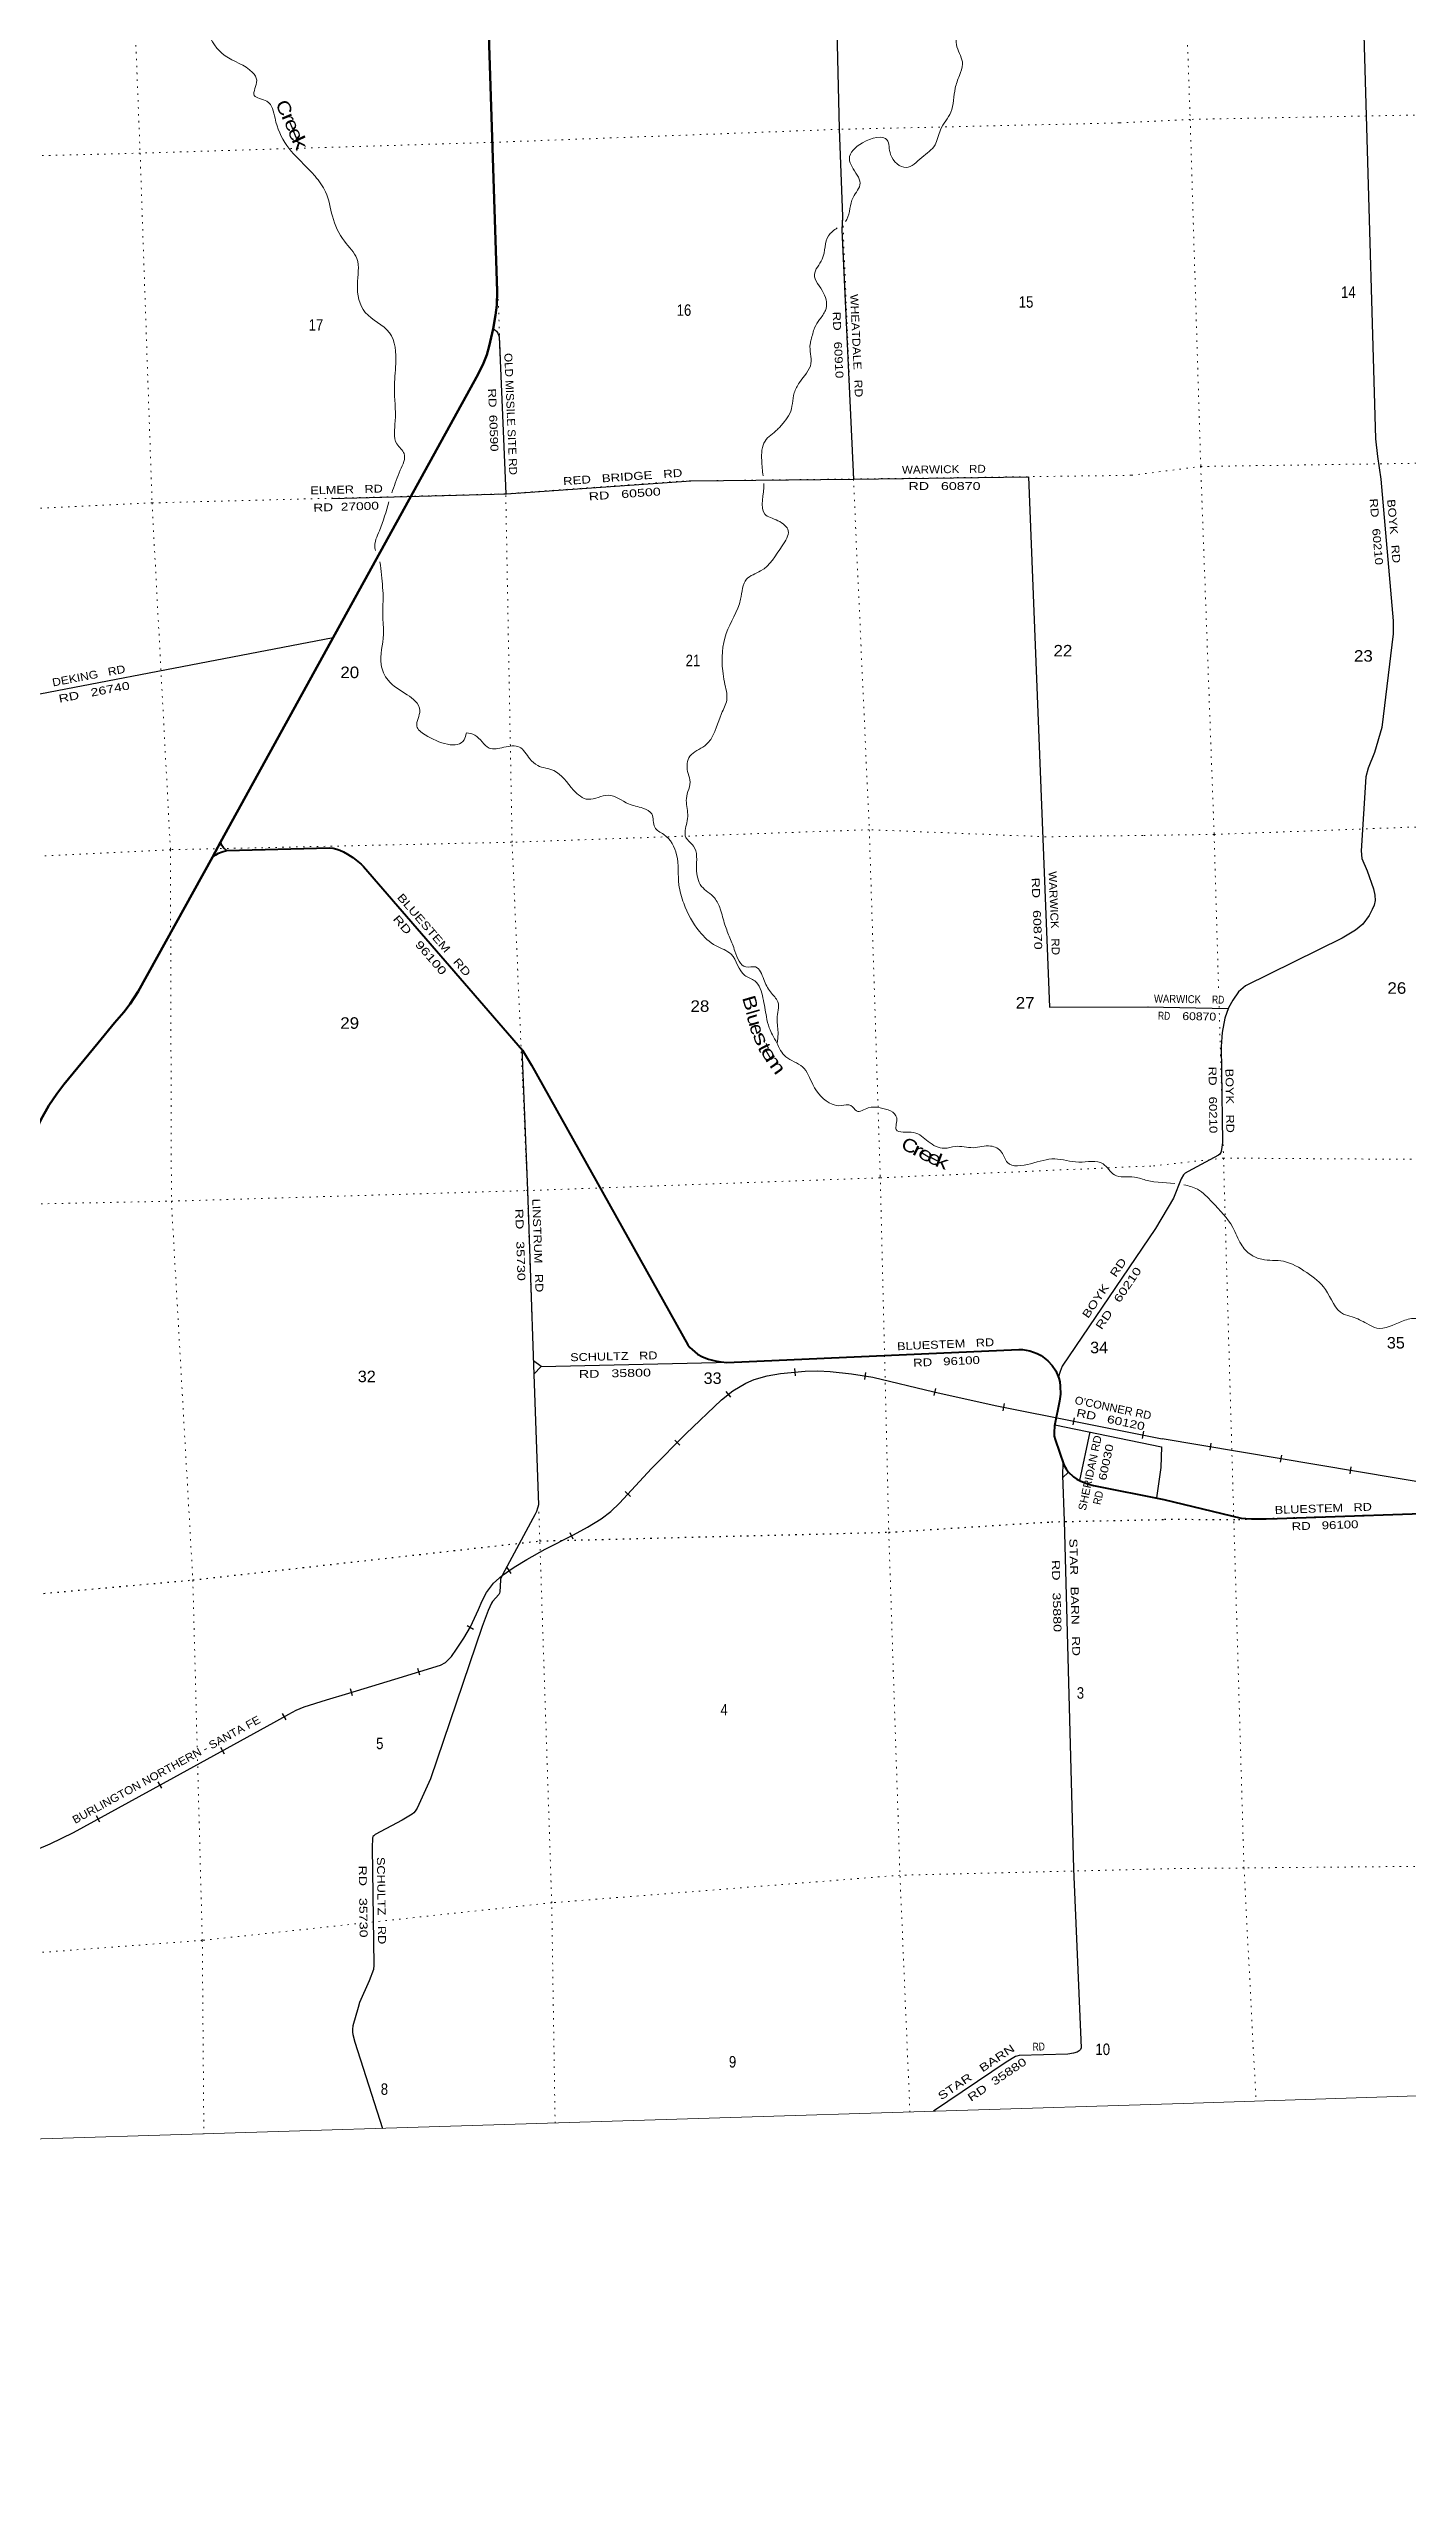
# Model space of a CAD drawing. Header units: feet. Extents: x 493183 to 745759, y 5472 to 195788.
# Drawn here: x 697453 to 718104, y 5472 to 42535 of the extents above; entities that cross this region are included whole.
import ezdxf
from ezdxf.enums import TextEntityAlignment as Align

# ---------------------------------------------------------------- set-up
doc = ezdxf.new("R2010")
doc.units = ezdxf.units.FT
doc.header["$LTSCALE"] = 70
doc.linetypes.add('DOTTED', pattern=[1.5, 0.3, -1.2])
for name, color, linetype, lineweight in [('23', 7, 'Continuous', 70), ('26', 7, 'Continuous', 40), ('27', 7, 'Continuous', 13), ('29', 7, 'Continuous', 25), ('34', 7, 'Continuous', 25), ('39', 7, 'Continuous', 13), ('4', 7, 'Continuous', 13), ('6', 7, 'DOTTED', 25), ('7', 7, 'DOTTED', 13)]:
    doc.layers.add(name, color=color, linetype=linetype, lineweight=lineweight)
doc.layers.add('30', color=7, linetype='Continuous')
doc.layers.add('41', color=7, linetype='Continuous')

msp = doc.modelspace()

# ---------------------------------------------------------------- linework, layer by layer
at = {"layer": '23'}
msp.add_line((700063.58, 30474.11), (699939.84, 30249.36), dxfattribs=at)
for points in [[(703876.36, 46437.28), (704073.71, 44221.21), (704095.89, 43952.28), (704114.68, 43691.63), (704271.83, 38844.03), (704264.57, 38640.62), (704242.75, 38488.37), (704207.9, 38277.23), (704148.66, 38016.92), (704110.03, 37882.9), (704063.66, 37759.19), (703980.91, 37589.16), (700063.58, 30474.11)], [(699939.84, 30249.36), (698814.42, 28205.27), (698690.79, 28019.7), (698592.96, 27892.04), (698454.95, 27730.43), (698204.61, 27424.15), (697684.41, 26790.82), (697578.09, 26648.6), (697454.46, 26473.34), (697330.83, 26256.85), (697132.62, 25817.87), (697017.44, 25507.84), (696070.53, 22877.62), (695957.79, 22618.06), (695799.24, 22340.91), (689623.78, 12943.19), (689450.18, 12695.79), (689202.84, 12421.86), (687457.56, 10460.82)]]:
    msp.add_lwpolyline(points, dxfattribs=at)
at = {"layer": '26'}
for points in [[(700156.98, 30351.6), (700111.64, 30390.69), (700099.49, 30404.68), (700085.85, 30424.63), (700063.58, 30474.11)], [(699939.84, 30249.36), (699991.41, 30284.98), (700033.28, 30308.03), (700086.9, 30330.13), (700156.98, 30351.6)], [(700156.98, 30351.6), (701718.76, 30388.97), (701778.42, 30383.16), (701832.98, 30371.61), (701878.1, 30356.91), (701935.8, 30330.26), (701996.68, 30296.01), (702073.09, 30241.24), (702200.25, 30142.2), (702235.71, 30108.56), (704655.94, 27316.11), (704793, 27084.04), (707167.25, 22835.88), (707198.24, 22796.56), (707231.82, 22762.96), (707313.67, 22695.76), (707391.32, 22653.76), (707483.66, 22615.96), (707582.3, 22590.76), (707672.54, 22576.06), (707758.34, 22569.52), (712197.82, 22763.77), (712256.05, 22764.02), (712312.71, 22755.62), (712367.28, 22743.02), (712422.38, 22725.41), (712476.41, 22705.22), (712541.47, 22671.62), (712639.33, 22594.17), (712707.26, 22522.52), (712760.27, 22438.23), (712808, 22327.23), (712822.69, 22272.63), (712828.79, 22208.37), (712831.09, 22085.73), (712816.72, 21980.41), (712744.14, 21603.78), (712736.65, 21503), (712738.75, 21446.3), (712749.64, 21396.43), (712882.65, 21013.16), (712917.13, 20952.81), (712950.71, 20904.51), (713030.44, 20831.75), (713082.93, 20795.31), (713143.79, 20761.71), (713256.98, 20718.89), (713336.87, 20696.61), (714406, 20485.29)], [(714406, 20485.29), (715580.74, 20202.6), (715652.3, 20196.24), (715736.81, 20191.41), (715961.36, 20191.41), (716127.96, 20196.24), (719060.36, 20295.3)]]:
    msp.add_lwpolyline(points, dxfattribs=at)
at = {"layer": '29'}
for p, q in [((714154.01, 27971.39), (715381.21, 27949.88)), ((704938.06, 22506.42), (707821.95, 22572.3)), ((713278.79, 21511.71), (713119.67, 20775.03)), ((712954.15, 20901.37), (712861.52, 20811.87))]:
    msp.add_line(p, q, dxfattribs=at)
for points in [[(709013.04, 52961.48), (709339.26, 46667.01), (709469.09, 41318.25), (709517.31, 39983.7), (709507.29, 39783.2), (709685.74, 35995.83)], [(717327.28, 46783.12), (717621.94, 36606.34), (717650.37, 36339.73), (717700.94, 35996.06), (717888.68, 33838.87), (717890.54, 33644.61), (717716.38, 32217.75), (717604.61, 31836.83), (717508.84, 31599.67), (717474.22, 31471.39), (717405.91, 30344.37), (717413.76, 30229.19), (717492.62, 30038.32), (717590.33, 29769.3), (717609.7, 29669.31), (717616.07, 29589.05), (717603.2, 29520.39), (717573.18, 29451.72), (717527.68, 29359.99), (717427.36, 29228.56), (717319.99, 29139.09), (717114.91, 29019.1), (715647.35, 28293.04), (715540.26, 28202.87), (715451.57, 28076.58), (715385.86, 27958.25), (715332.24, 27800.25), (715291.51, 27584.88), (715274.33, 27372.78), (715295.77, 25909.58), (715282.93, 25806.02), (715270.07, 25758.81), (715257.46, 25736.11), (715235.83, 25719.98), (715105.51, 25648.95), (714772.56, 25471.27), (714729.44, 25444.97), (714703.12, 25417.31), (714669.63, 25359.69), (714552.09, 25067.29), (714275.68, 24603.09)], [(704209.29, 38285.63), (704261.28, 38241.92), (704282, 38215.06), (704298.73, 38158.61), (704399.53, 35771.71)], [(701755.95, 35698.1), (704409.03, 35770.78), (707214.38, 35970.49), (709685.74, 35995.83), (712348.28, 36031.4), (712663.73, 27967.55), (714169, 27973.88)], [(688344.43, 31900.06), (688727.8, 31915.47), (693705.18, 32050.11), (693763.68, 32063.34), (693840.84, 32093.16), (694788.7, 32549.59), (694861.61, 32565.45), (694913.78, 32551.97), (695003.13, 32518.24), (695354.28, 32380.07), (695393.41, 32372.33), (695440.59, 32372.33), (695543.57, 32392.77), (701777.16, 33586.48)], [(704646, 27332.94), (704729.11, 25180.8), (704823.05, 22527.98), (704896.96, 20402.72), (704866.9, 20299.97), (704856.88, 20282.43), (704843.3, 20254.22), (704809.48, 20198.42), (704352.68, 19342.25), (704321.36, 19272.58), (704318.38, 19258.04), (704308.3, 19082.73), (704304.45, 19059.56), (704296.92, 19041.84), (704198.28, 18934.56), (704182.21, 18908.82), (704131.3, 18796.45), (704041.49, 18553.53), (703258.35, 16237.18), (703053.17, 15791.01), (703023.15, 15748.1), (703001.74, 15723.96), (702975.64, 15701.38), (702823.57, 15611.41), (702415.87, 15393.59), (702392.7, 15374.73), (702382, 15361.32), (702373.48, 15339.71), (702370.78, 15196.57), (702396.99, 13407.07), (702387.85, 13343.54), (702323.71, 13170.03), (702178.69, 12838.53), (702154.67, 12763.34), (702077.47, 12485.45), (702070.66, 12435.8), (702068.9, 12389.97), (702073.19, 12352.42), (702108.38, 12237.66), (702526.01, 10924.56)], [(714275.68, 24603.09), (712860.46, 22512.32), (712827.3, 22431.05), (712802.4, 22348.03)], [(704824.84, 22387.74), (704938.06, 22506.42), (704820.7, 22594.33)], [(712747.66, 21622.05), (714366.11, 21285.83), (714359.67, 20973.31), (714290.8, 20508.06)], [(712866.87, 21040.78), (712862.37, 20848.15), (712890.22, 20160.07), (713028.18, 14872.01), (713148.61, 12148.19), (713138.25, 12124.97), (713116.8, 12103.51), (713086.78, 12084.2), (713033.17, 12067.03), (712942.18, 12054.3), (712203.29, 12031.62), (712168.98, 12024.12), (712147.54, 12018.75), (712006.01, 11932.92), (710900.9, 11186.63)]]:
    msp.add_lwpolyline(points, dxfattribs=at)
at = {"layer": '34'}
for p, q in [((708804.67, 22364.48), (708794.55, 22474.63)), ((709857.26, 22307.38), (709875.61, 22416.46)), ((707820.48, 22042.59), (707751.23, 22128.84)), ((710912.24, 22064.4), (710936.66, 22172.28)), ((711960.68, 21833.36), (711982.24, 21941.85)), ((713025.15, 21619.23), (713046.71, 21727.72)), ((714077.32, 21412.87), (714098.87, 21521.36)), ((707047.36, 21309.34), (706968.84, 21387.24)), ((715119.79, 21341.77), (715101.44, 21232.69)), ((716190.11, 21159.13), (716171.76, 21050.05)), ((717247.9, 20983.88), (717229.56, 20874.81)), ((706294.68, 20529.46), (706213.66, 20604.76)), ((705427.29, 19880.9), (705377.36, 19979.6)), ((704483.99, 19360.07), (704421.32, 19451.21)), ((703908.46, 18510.13), (703812.85, 18565.75)), ((703094.9, 17812.8), (703062.57, 17918.58)), ((702069.51, 17498.85), (702037.49, 17604.73)), ((701062.25, 17138.18), (701006.89, 17233.93)), ((700124.43, 16616.02), (700071.23, 16713)), ((699171.01, 16096.32), (699117.93, 16193.37)), ((698231.55, 15579.54), (698178.48, 15676.58))]:
    msp.add_line(p, q, dxfattribs=at)
for points in [[(697105.71, 15095.39), (697472.74, 15248.67), (697828.06, 15424.07), (699352.69, 16257.92), (700875.77, 17093.44), (701100.36, 17223.27), (701214.71, 17283.82), (701334.11, 17332.88), (701673.28, 17439.55), (702013.52, 17541.69), (702712.08, 17752.89), (703410.35, 17966.29), (703485, 18004.99), (703576.2, 18098.48), (703653.71, 18207.79), (703765.07, 18377.42), (703866.32, 18551.47), (703983.42, 18811.91), (704039.75, 18943.62), (704106.46, 19071.28), (704213.27, 19213.22), (704346.01, 19331.46), (704530.17, 19458.08), (704719.31, 19574.76), (705001.45, 19729.56), (705432.18, 19947.48), (705644.27, 20062.69), (705850.06, 20189.84), (705995.49, 20302.76), (706128.15, 20430.48), (706371.64, 20692.46), (706614.7, 20954.52), (707139.12, 21483.04), (707678.95, 21998.98), (707852.69, 22138.48), (708048.03, 22252.3), (708176.49, 22307.61), (708373.5, 22365.9), (708575.83, 22400.91), (708953.83, 22435.64), (709142.88, 22439.42), (709331.19, 22430.43), (709655.87, 22396.62), (709978.6, 22342.34), (710909.59, 22123.66), (711840.18, 21912.97), (713136.99, 21655.34), (714376.76, 21409.05)], [(719715.99, 20510.81), (714377.17, 21408.65)]]:
    msp.add_lwpolyline(points, dxfattribs=at)
at = {"layer": '34', "lineweight": 13}
msp.add_lwpolyline([(719716.2, 20511.89), (714377.35, 21409.73)], dxfattribs=at)
at = {"layer": '39'}
msp.add_line((714250.99, 25314.96), (714572.33, 25286.73), dxfattribs=at)
for points in [[(697913, 46197.77), (697952.9, 46037.11), (698128.35, 45763.71), (698175.63, 45591.74), (698295.92, 45339.07), (698321.92, 44989.33), (698452.16, 44885.94), (698605.49, 44680.45), (698656.87, 44506.56), (698849.32, 44203.39), (699006.27, 43869.1), (699375.78, 43667.16), (699669.47, 43286.04), (700134.22, 42428.01), (700551.66, 42174.93), (700613.63, 42055.69), (700577.6, 41827.2), (700770.12, 41737.5), (700892.6, 41478.85), (701071.95, 41066.6), (701501.5, 40598.35), (701661.85, 40358.8), (701765.22, 39988.89), (701947.71, 39608.94), (702137.01, 39345.97), (702144.06, 38951.43), (702265.11, 38527.61), (702631.56, 38218.84), (702727.66, 37748.06), (702707.71, 37379.01), (702719.77, 36877.86), (702745.7, 36530.13), (702854.98, 36381.9), (702797.35, 36130.7), (702680.77, 35819.58), (702668.92, 35785.14)], [(713615.36, 45331.44), (713386.1, 45085), (713105.26, 44648.82), (712769.22, 44450.87), (712544.77, 44310.16), (712307.11, 43991.89), (712290.2, 43802.15), (712285.59, 43606.69), (712151.72, 43335.4), (711911.88, 42950.62), (711779, 42788.11), (711556.63, 42860.92), (711289.29, 42807.72), (711259.66, 42567.31), (711343.88, 42303.65), (711296.23, 42129.23), (711232.92, 41936.28), (711166.34, 41572.07), (711008.12, 41304.18), (710925.64, 41074.49), (710724.87, 40882.04), (710486.56, 40730.9), (710250.58, 40928.23), (710197.91, 41148.4), (709823.12, 41106.54), (709623.77, 40863.77), (709744, 40613.12), (709787.79, 40493.41), (709680.73, 40275.17), (709583, 39940.37), (709565.27, 39910.16)], [(709440.51, 39814), (709306.95, 39693.61), (709209.79, 39338.68), (709091.07, 39104.03), (709232.4, 38821.7), (709260.01, 38558.6), (709170.94, 38419.36), (709095.61, 38294.58), (709044.03, 38116.03), (709027.83, 38045.13), (709040.13, 37751.42), (708864.35, 37460.92), (708785.89, 37303.84), (708717.9, 36989.94), (708634.43, 36866.96), (708528.64, 36747.43), (708341.5, 36573.45), (708291.13, 36280.14), (708311.31, 36044.07)], [(702622.01, 35646.6), (702479.59, 35210.24), (702412.2, 34946.7), (702420.14, 34909.02)], [(708321.17, 35928), (708321.28, 35926.48), (708338.32, 35463.72), (708537.24, 35362.11), (708695.16, 35209.09), (708602.52, 34981.15), (708273.7, 34598.11), (708060.91, 34473.82), (707970.42, 34169.41), (707750.64, 33646.19), (707697.86, 33078.93), (707724.88, 32908.45), (707758.83, 32635.43), (707679.7, 32430), (707424.63, 31940.1), (707200.63, 31783.3), (707164.71, 31550.78), (707200.65, 31422.82), (707145.95, 31139.47), (707166.98, 30894.32), (707152.25, 30771.09), (707138.28, 30549.21), (707255.17, 30417.29), (707299.18, 30074.05), (707377.51, 29804.19), (707572.41, 29629.97), (707660.02, 29461.05), (707731.56, 29217.2), (707807.79, 29021.8), (707884.25, 28818.35), (708050.66, 28578.96), (708196.21, 28578.67), (708322.82, 28388.6), (708425.15, 28199.92), (708536.55, 28047.72), (708525.56, 27791.67), (708540.19, 27558.44), (708523.46, 27421.09)], [(702487.68, 34736.27), (702510.59, 34538.4), (702535.41, 34158.42), (702529.8, 33926.68), (702542.09, 33632.97), (702506.45, 33174.91), (702612.2, 32935.97), (702901.37, 32715.84), (703025.39, 32618.34), (703094.1, 32475.11), (703048.14, 32240.32), (703175.19, 32106.64), (703765.52, 32031.21), (703802.92, 32138.91)], [(703802.92, 32138.91), (703929.22, 32103.9), (704147.02, 31906.1), (704373.07, 31917.96), (704607.43, 31921.98), (704766.03, 31744.81), (704886.17, 31641.17), (705128.86, 31564.84), (705430.33, 31266.49), (705654.56, 31127.27), (705958.03, 31189.45), (706266.93, 31058.44), (706485.03, 30993.57), (706618.93, 30904.38), (706665.03, 30702.16), (706801.51, 30592.9), (706998.18, 30283.8), (707033.28, 29825.54), (707105.78, 29547.48), (707344.21, 29118.62), (707596.97, 28899.57), (707824.9, 28772.52), (708034.03, 28451.65), (708185.98, 28366.95), (708310.48, 28108.36), (708363.01, 27821.72), (708406.19, 27651.66), (708455.64, 27546.19), (708519.63, 27427.01)], [(708519.63, 27427.01), (708656.97, 27215.06), (708911.95, 27060.51), (709069.11, 26790.67), (709360.43, 26494.07), (709496.49, 26471.39), (709648.04, 26473.28), (709731.21, 26390.84), (709911.81, 26437.78), (710091.69, 26438.38), (710342.58, 26285.74), (710335.43, 26108.33), (710599.48, 26062.77), (710823.66, 25925.55), (711069.1, 25823.12), (711232.03, 25851.48), (711505.44, 25832.34), (711769.53, 25857.26), (711937.87, 25764.92), (712027.23, 25606.12), (712379.42, 25589), (712745.22, 25662.86), (713110.44, 25613.85), (713481.14, 25585.13), (713651.58, 25418.34), (713957.76, 25383.93), (714151.18, 25334.53), (714253.68, 25314.43)], [(714709.39, 25269.95), (714915.44, 25201.58), (715140.22, 25002.24), (715452.52, 24619.92), (715578.27, 24363.43), (715725.44, 24206.28), (715892.35, 24136.33), (716221.2, 24105.13), (716576.02, 23933.58), (716860.72, 23677.46), (717134.6, 23302.14), (717266.5, 23261.45), (717488.65, 23158.78), (717643.44, 23090.51), (718016.96, 23191.54), (718220.95, 23237.5), (718597.15, 23167.3), (718905.77, 23139.58), (719099.71, 23038.14), (719314.31, 22917.11), (719821.01, 22784.03), (720356.37, 22853.27), (720667.16, 22877.96)]]:
    msp.add_spline(points, degree=3, dxfattribs=at)
at = {"layer": '4'}
msp.add_lwpolyline([(493183.04, 189004.41), (524001.53, 189703.99), (554819.03, 190445.97), (585635.48, 191230.33), (616450.81, 192057.09), (647264.99, 192926.23), (678077.93, 193837.75), (708889.59, 194791.66), (739699.91, 195787.95), (745759.19, 12310.89), (714696.49, 11306.43), (683632.43, 10344.71), (652567.07, 9425.72), (621500.49, 8549.46), (590432.73, 7715.93), (559363.85, 6925.15), (528293.91, 6177.1), (497222.97, 5471.78)], close=True, dxfattribs=at)
at = {"layer": '6'}
for points in [[(742566.96, 20693.06), (742072.18, 20723.88), (736638.35, 20607.67), (731286.4, 20513.87), (726140.66, 20465.67), (720805.14, 20352.61), (715482.07, 20174.48), (714415.63, 20180.99)], [(683383.88, 18555.69), (683798.28, 18553.2), (689031.22, 18610.2), (694342.36, 18785.14), (699643, 19261.9), (704918.14, 19854.81), (710222.39, 19987.29), (712696.07, 20145.6), (714415.63, 20180.99)]]:
    msp.add_lwpolyline(points, dxfattribs=at)
at = {"layer": '7'}
for points in [[(714366.31, 53124.57), (714620.29, 46787.42), (714804.31, 41462.03), (714964.84, 36186.37), (715168.26, 30593.48), (715238.26, 28180.79)], [(698406.3, 52634.13), (698635.79, 46264.13), (698841.71, 40948.78), (699023.4, 35632.82), (699302.87, 30361.66), (699317.53, 25019.24), (699643, 19261.9), (699786.79, 13783.85), (699811.13, 10840.26)], [(705150.35, 11006.32), (705098.91, 14355.56), (704918.14, 19854.81), (704728.38, 25170.57), (704496.48, 30475.18), (704400.25, 35771.19), (704191.57, 41112.65), (704110.75, 43845.4), (703876.18, 46439.27), (703756.27, 52793.97)], [(709013.04, 52961.48), (709342.96, 46614.2), (709467.69, 41310.86), (709685.74, 35995.83), (709926.45, 30665.27), (710092.41, 25405.28), (710222.39, 19987.29), (710393.51, 14759.66), (710544.17, 11175.41)], [(731351.59, 41683.36), (730536.35, 41663.91), (725428.96, 41645.54), (720105.71, 41564.5), (714804.31, 41462.03), (713727.42, 41408.48)], [(713727.42, 41408.48), (709467.69, 41310.86), (704191.57, 41112.65), (698841.71, 40948.78), (693396.13, 40810.65), (690533.79, 39881.1), (687769.51, 39777.73), (682748.74, 39537.53)], [(713913.34, 36052.23), (714964.84, 36186.37), (720285, 36265.17), (725575.22, 36335.09), (730663.82, 36419.58), (735968.78, 36473.83), (741262.49, 36402.62), (744964.45, 36376.03)], [(682909.42, 34229.35), (688163.23, 34469.24), (690923.55, 34713.47), (693619.74, 34649.94), (696278.15, 35499.74), (699023.4, 35632.82), (704371.97, 35770.46), (707085.17, 35965.15), (709685.74, 35995.83), (713913.34, 36052.23)], [(745138.6, 31102.75), (741506.98, 31092.11), (736151.09, 31222.56), (730847.65, 31027.67), (725780.3, 31034.81), (720436.96, 30787.75), (715168.26, 30593.48), (714086.55, 30579.32)], [(714086.55, 30579.32), (712610.69, 30557.86), (709926.45, 30665.27), (704488.4, 30474.97), (699302.87, 30361.66), (696486.98, 30224.74), (693882.49, 29398.49), (688522.76, 29226.32), (683237.74, 28981.52), (683068.22, 28983.49)], [(715244.04, 27981.55), (715310.98, 25674.04), (715465.42, 20253.1), (715622.46, 14884.64), (715805.51, 11341.57)], [(714245.54, 25555.56), (715310.98, 25674.04), (720614.12, 25639.51), (725966.76, 25781.69), (731077.12, 25806.32), (736409.47, 25919.31), (741752.01, 25950.78), (745314.2, 25785.63)], [(683224.87, 23808.42), (683595.36, 23823.75), (688854.08, 23908.16), (694114.67, 24083.82), (696705.46, 24966.11), (699317.53, 25019.24), (704713.95, 25180.27), (710095.28, 25375.15), (714245.54, 25555.56)], [(714583.54, 14875.63), (710393.11, 14773.75), (705098.91, 14355.56), (702354.08, 14060.15)], [(728168.11, 15140.55), (726304.29, 15066.64), (720949.48, 14933.41), (715622.46, 14884.64), (714583.54, 14875.63)], [(702120.41, 14035), (699786.79, 13783.85), (694532.31, 13390.85), (689169.6, 13252.84), (683948.26, 13190.96), (683546.97, 13168.04)]]:
    msp.add_lwpolyline(points, dxfattribs=at)

# ---------------------------------------------------------------- texts
at = {"layer": '27'}
for s, rotation, width, p in [('BLUESTEM   RD', 310.916, 1.3, (702741.04, 29632.39)), ('RD   96100', 310.916, 1.4, (702677.66, 29303.78)), ('BLUESTEM   RD', 2.505, 1.2, (710351.57, 22753.05)), ('RD   96100', 2.505, 1.25, (710595.7, 22502.38)), ('BLUESTEM   RD', 1.935, 1.2, (716092.1, 20265.79)), ('RD   96100', 1.935, 1.25, (716349.42, 20015.76))]:
    msp.add_text(s, height=120, rotation=rotation, dxfattribs=dict(at, width=width)).set_placement(p)
at = {"layer": '30'}
for s, rotation, width, p in [('WHEATDALE   RD', 272.698, 1.15, (709635.29, 38803.18)), ('OLD MISSILE SITE RD', 272.418, 1.1, (704377.76, 37907.05)), ('RED   BRIDGE   RD', 4.072, 1.25, (705275.56, 35902.64)), ('WARWICK   RD', 0.765, 1.1, (710423.25, 36075.69)), ('ELMER   RD', 1.569, 1.2, (701430.83, 35761.59)), ('RD   60500', 4.072, 1.35, (705666.82, 35669.84)), ('RD   60210', 274.974, 1.25, (717531.04, 35695.22)), ('BOYK   RD', 274.974, 1.2, (717798.43, 35683.18)), ('DEKING   RD', 10.841, 1.15, (697517.87, 32842.11)), ('WARWICK   RD', 272.24, 1.1, (712653.06, 30031.1)), ('WARWICK', 358.996, 0.9, (714252.86, 28039.67)), ('RD', 358.996, 0.8, (714314.59, 27779.46)), ('60870', 358.996, 1.15, (714684.85, 27772.97)), ('RD', 358.996, 0.8, (715136, 28024.77)), ('BOYK   RD', 270.839, 1.2, (715340.49, 27031.19)), ('LINSTRUM   RD', 272.044, 1.2, (704802.55, 25054.98)), ('BOYK   RD', 55.906, 1.3, (713252.73, 23229.1)), ('SCHULTZ   RD', 1.309, 1.2, (705380.81, 22586.55)), ("O'CONNER RD", 348.264, 1.05, (713041.19, 21940.05)), ('SHERIDAN RD', 77.812, 1.05, (713216.35, 20308.89)), ('STAR   BARN   RD', 271.494, 1.3, (712967.3, 19889.76)), ('SCHULTZ   RD', 270.839, 1.2, (702440.82, 15050.92)), ('STAR   BARN ', 34.031, 1.35, (711021.01, 11351.34)), ('RD', 1.758, 0.8, (712410.94, 12106.03))]:
    msp.add_text(s, height=120, rotation=rotation, dxfattribs=dict(at, width=width)).set_placement(p)
for s, rotation, width, p in [('RD   60910', 272.692, 1.25, (709391.67, 38030.45)), ('RD  60590', 272.299, 1.25, (704150.55, 36891.03)), ('RD  27000', 1.884, 1.3, (701975.4, 35515.53)), ('RD   60870', 359.992, 1.35, (711069.7, 35829.15)), ('RD   26740', 10.841, 1.35, (698154.7, 32697.95)), ('RD   60870', 272.293, 1.35, (712414.69, 29387.24)), ('RD   60210', 270.839, 1.25, (715090.63, 26557.53)), ('RD   35730', 271.893, 1.35, (704561.79, 24354.62)), ('RD   60210', 55.906, 1.35, (713763.93, 23510.91)), ('RD   35800', 1.309, 1.35, (706060.58, 22342.98)), ('RD   60120', 348.264, 1.3, (713582.94, 21642.27)), ('60030', 77.812, 1.25, (713583.02, 21039.91)), ('RD', 77.812, 0.9, (713464.01, 20498.6)), ('RD   35880', 271.494, 1.35, (712714.95, 19016.34)), ('RD   35730', 270.839, 1.35, (702172.81, 14373.89)), ('RD  35880', 34.031, 1.35, (711901.46, 11619.12))]:
    msp.add_text(s, height=120, rotation=rotation, dxfattribs=dict(at, width=width)).set_placement(p, align=Align.CENTER)
at = {"layer": '34', "width": 1.1}
msp.add_text('BURLINGTON NORTHERN - SANTA FE', height=120, rotation=28.675, dxfattribs=at).set_placement((697853.74, 15552.09))
at = {"layer": '41'}
for s, rotation, width, p in [('C', 294.811, 1.2, (700941.9, 41596.37)), ('r', 292.835, 1.45, (701010.74, 41454.73)), ('e', 292.835, 1.25, (701062.71, 41340.66)), ('e', 293.102, 1.3, (701119.32, 41199.55)), ('k', 295.273, 1.5, (701182.72, 41063.99)), ('B', 286.349, 1.25, (708022.5, 28004.69)), ('u', 286.478, 1.25, (708084.5, 27746.93)), ('e', 286.154, 1.1, (708124.6, 27606.07)), ('s', 293.12, 1.5, (708187.94, 27453.27)), ('t', 297.232, 1.3, (708246.62, 27314.44)), ('e', 300.943, 1.5, (708320.98, 27206.75)), ('m', 305.083, 1.4, (708423.61, 27048.4)), ('C', 336.039, 1.2, (710499.68, 25773.31)), ('r', 333.858, 1.55, (710625.12, 25710.05)), ('e', 328.858, 1.5, (710739.93, 25649.27)), ('e', 333.209, 1.4, (710875.52, 25584.74)), ('k', 339.392, 1.4, (710998.23, 25526.55))]:
    msp.add_text(s, height=200, rotation=rotation, dxfattribs=dict(at, width=width)).set_placement(p, align=Align.CENTER)
msp.add_text('l', height=200, rotation=286.292, dxfattribs=at).set_placement((708057.2, 27865.81), align=Align.CENTER)
at = {"layer": '7'}
for s, width, p in [('14', 0.85, (717209.41, 38749.14)), ('23', 1.1, (717437.4, 33219.69)), ('26', 1.1, (717945.94, 28171.34)), ('35', 1.05, (717930.6, 22779.54))]:
    msp.add_text(s, height=175, dxfattribs=dict(at, width=width)).set_placement(p, align=Align.CENTER)
for s, width, p in [('16', 0.85, (706998.83, 38476.17)), ('15', 0.85, (712199.07, 38599.16)), ('17', 0.85, (701403.81, 38249.98)), ('22', 1.1, (712726.77, 33298.98)), ('20', 1.1, (701885.61, 32969.63)), ('21', 0.85, (707135.55, 33151.17)), ('29', 1.1, (701884.46, 27639.52)), ('28', 1.1, (707208.52, 27897.05)), ('27', 1.1, (712152.62, 27947.49)), ('34', 1.05, (713283.16, 22707.87)), ('32', 1.05, (702150.41, 22267.96)), ('33', 1.05, (707407.65, 22241.25)), ('3', 0.85, (713080.87, 17456.92)), ('4', 0.85, (707664.82, 17202.74)), ('5', 0.85, (702429.89, 16689.41)), ('9', 0.85, (707792.93, 11851.16)), ('10', 0.85, (713365.07, 12040.78)), ('8', 0.85, (702500.46, 11435.94))]:
    msp.add_text(s, height=175, dxfattribs=dict(at, width=width)).set_placement(p)

doc.saveas('drawing.dxf')
